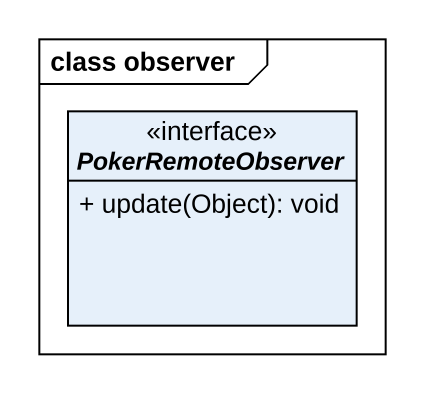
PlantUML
@startuml
mainframe class observer
hide circle
hide empty members
skinparam classAttributeIconSize 0
interface PokerRemoteObserver {
  + update(Object): void
}
@enduml
